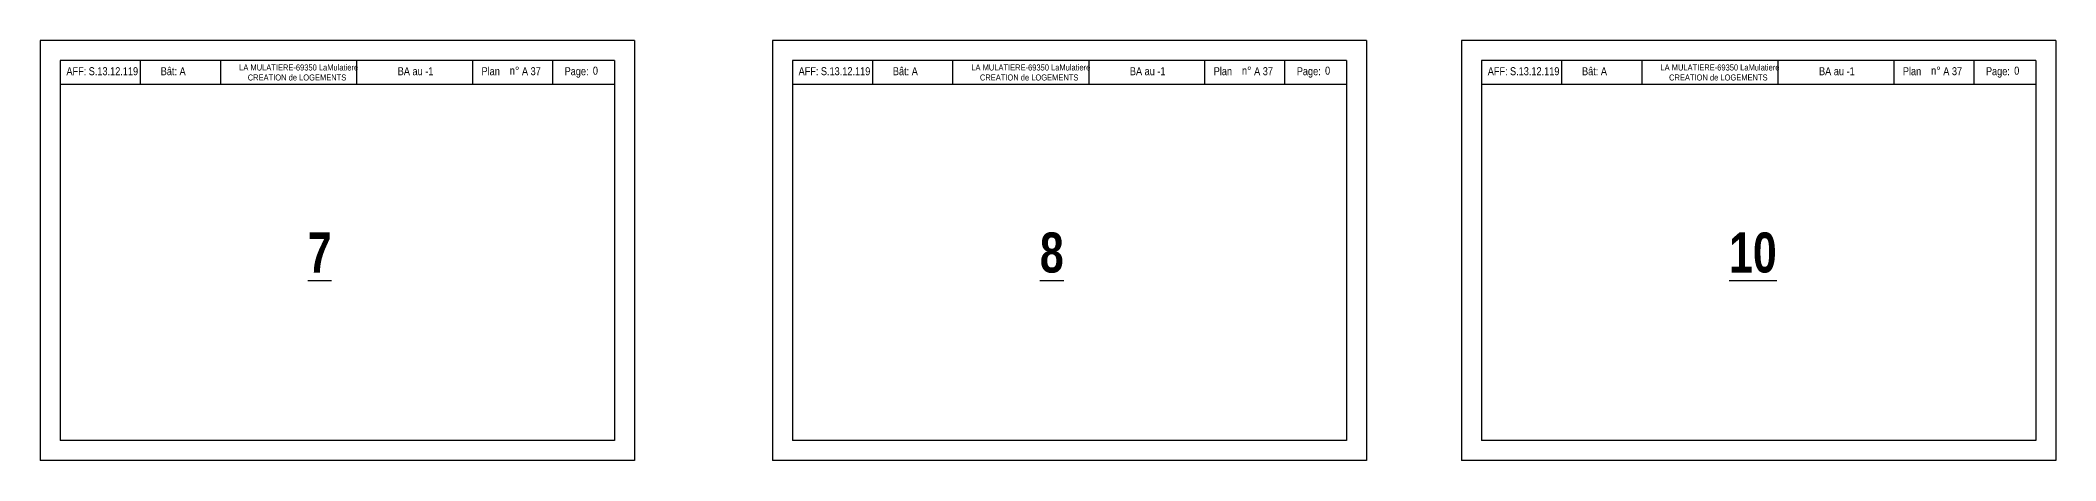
# Model space of a CAD drawing. Header units: metres. Extents: x -9927 to 45032, y -190416 to 12166.
# Drawn here: x 14627 to 19665, y -173726 to -172676 of the extents above; entities that cross this region are included whole.
import ezdxf

# ---------------------------------------------------------------- set-up
doc = ezdxf.new("R2010")
doc.units = ezdxf.units.M
doc.layers.add('01_fenetres', color=171, linetype='Continuous')
doc.layers.add('01_texte', color=230, linetype='Continuous')
doc.styles.add('impact', font='impact.ttf')
doc.styles.add('STYLE2', font='ARIALN.TTF')

msp = doc.modelspace()

# ---------------------------------------------------------------- linework, layer by layer
at = {"layer": '01_fenetres', "ltscale": 30}
for p, q in [((14676.89, -172726.29), (14676.89, -173676.29)), ((14676.89, -172726.29), (14676.89, -173676.29)), ((14676.89, -172726.29), (14676.89, -173676.29)), ((16061.89, -172726.29), (14676.89, -172726.29)), ((14876.89, -172726.29), (14876.89, -172786.29)), ((15077.29, -172726.29), (15077.29, -172786.29)), ((15417.46, -172726.29), (15417.46, -172786.29)), ((15707.76, -172786.29), (15707.76, -172726.29)), ((15907.76, -172786.29), (15907.76, -172726.29)), ((16061.89, -172726.29), (16061.89, -173676.29)), ((16507.11, -172726.29), (16507.11, -173676.29)), ((16507.11, -172726.29), (16507.11, -173676.29)), ((16507.11, -172726.29), (16507.11, -173676.29)), ((17892.11, -172726.29), (16507.11, -172726.29)), ((16707.11, -172726.29), (16707.11, -172786.29)), ((16907.5, -172726.29), (16907.5, -172786.29)), ((17247.67, -172726.29), (17247.67, -172786.29)), ((17537.97, -172786.29), (17537.97, -172726.29)), ((17737.97, -172786.29), (17737.97, -172726.29)), ((17892.11, -172726.29), (17892.11, -173676.29)), ((18229.75, -172726.29), (18229.75, -173676.29)), ((18229.75, -172726.29), (18229.75, -173676.29)), ((18229.75, -172726.29), (18229.75, -173676.29)), ((19614.75, -172726.29), (18229.75, -172726.29)), ((18429.75, -172726.29), (18429.75, -172786.29)), ((18630.15, -172726.29), (18630.15, -172786.29)), ((18970.32, -172726.29), (18970.32, -172786.29)), ((19260.62, -172786.29), (19260.62, -172726.29)), ((19460.62, -172786.29), (19460.62, -172726.29)), ((19614.75, -172726.29), (19614.75, -173676.29)), ((16061.89, -172786.29), (14676.89, -172786.29)), ((17892.11, -172786.29), (16507.11, -172786.29)), ((19614.75, -172786.29), (18229.75, -172786.29)), ((16061.89, -173676.29), (14676.89, -173676.29)), ((17892.11, -173676.29), (16507.11, -173676.29)), ((19614.75, -173676.29), (18229.75, -173676.29))]:
    msp.add_line(p, q, dxfattribs=at)
at = {"layer": '01_texte', "ltscale": 30}
for p, q in [((14626.89, -172676.29), (14626.89, -173726.29)), ((16111.89, -172676.29), (14626.89, -172676.29)), ((16111.89, -172676.29), (16111.89, -173726.29)), ((16457.11, -172676.29), (16457.11, -173726.29)), ((17942.11, -172676.29), (16457.11, -172676.29)), ((17942.11, -172676.29), (17942.11, -173726.29)), ((18179.75, -172676.29), (18179.75, -173726.29)), ((19664.75, -172676.29), (18179.75, -172676.29)), ((19664.75, -172676.29), (19664.75, -173726.29)), ((16111.89, -173726.29), (14626.89, -173726.29)), ((17942.11, -173726.29), (16457.11, -173726.29)), ((19664.75, -173726.29), (18179.75, -173726.29))]:
    msp.add_line(p, q, dxfattribs=at)

# ---------------------------------------------------------------- texts
at = {"layer": '01_texte'}
for s, height, style, p in [('AFF:', 20, 'STYLE2', (14692.19, -172763.44)), ('S.13.12.119', 20, 'STYLE2', (14747.85, -172763.44)), ('Bât: A', 20, 'STYLE2', (14927.83, -172763.44)), ('LA MULATIERE-69350 LaMulatiere', 15, 'STYLE2', (15123.98, -172751.57)), ('BA au -1', 20, 'STYLE2', (15520.28, -172763.44)), ('Plan', 20, 'STYLE2', (15729.8, -172763.44)), ('n%%D', 20, 'STYLE2', (15800.49, -172762)), ('A 37', 20, 'STYLE2', (15830.83, -172763.44)), ('Page:', 20, 'STYLE2', (15937.47, -172763.44)), ('0', 20, 'STYLE2', (16008.16, -172762)), ('AFF:', 20, 'STYLE2', (16522.4, -172763.44)), ('S.13.12.119', 20, 'STYLE2', (16578.07, -172763.44)), ('Bât: A', 20, 'STYLE2', (16758.04, -172763.44)), ('LA MULATIERE-69350 LaMulatiere', 15, 'STYLE2', (16954.2, -172751.57)), ('BA au -1', 20, 'STYLE2', (17350.5, -172763.44)), ('Plan', 20, 'STYLE2', (17560.02, -172763.44)), ('n%%D', 20, 'STYLE2', (17630.7, -172762)), ('A 37', 20, 'STYLE2', (17661.05, -172763.44)), ('Page:', 20, 'STYLE2', (17767.69, -172763.44)), ('0', 20, 'STYLE2', (17838.37, -172762)), ('AFF:', 20, 'STYLE2', (18245.05, -172763.44)), ('S.13.12.119', 20, 'STYLE2', (18300.71, -172763.44)), ('Bât: A', 20, 'STYLE2', (18480.69, -172763.44)), ('LA MULATIERE-69350 LaMulatiere', 15, 'STYLE2', (18676.84, -172751.57)), ('BA au -1', 20, 'STYLE2', (19073.15, -172763.44)), ('Plan', 20, 'STYLE2', (19282.67, -172763.44)), ('n%%D', 20, 'STYLE2', (19353.35, -172762)), ('A 37', 20, 'STYLE2', (19383.69, -172763.44)), ('Page:', 20, 'STYLE2', (19490.34, -172763.44)), ('0', 20, 'STYLE2', (19561.02, -172762)), ('CREATION de LOGEMENTS', 15, 'STYLE2', (15145.47, -172776.57)), ('CREATION de LOGEMENTS', 15, 'STYLE2', (16975.68, -172776.57)), ('CREATION de LOGEMENTS', 15, 'STYLE2', (18698.33, -172776.57)), ('%%U7', 100, 'impact', (15295.26, -173256.3)), ('%%U8', 100, 'impact', (17125.47, -173256.3)), ('%%U10', 100, 'impact', (18848.12, -173256.3))]:
    msp.add_text(s, height=height, dxfattribs=dict(at, style=style)).set_placement(p)

doc.saveas('drawing.dxf')
